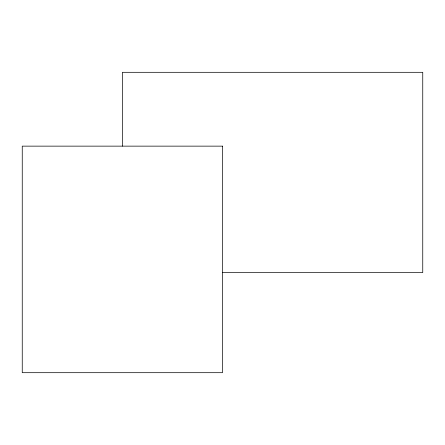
<?xml version="1.0" encoding="UTF-8"?>
<svg xmlns="http://www.w3.org/2000/svg" width="445" height="445" viewBox="0 0 445 445"><rect width="100%" height="100%" fill="white"/><g stroke="black" fill="none" stroke-linecap="round" stroke-linejoin="round"><path stroke-width="0.67" d="M222.5 272.562L422.75 272.562L422.75 72.312L122.375 72.312L122.375 146.138M222.5 146.138L22.25 146.138L22.25 372.688L222.5 372.688L222.5 146.138"/></g></svg>
